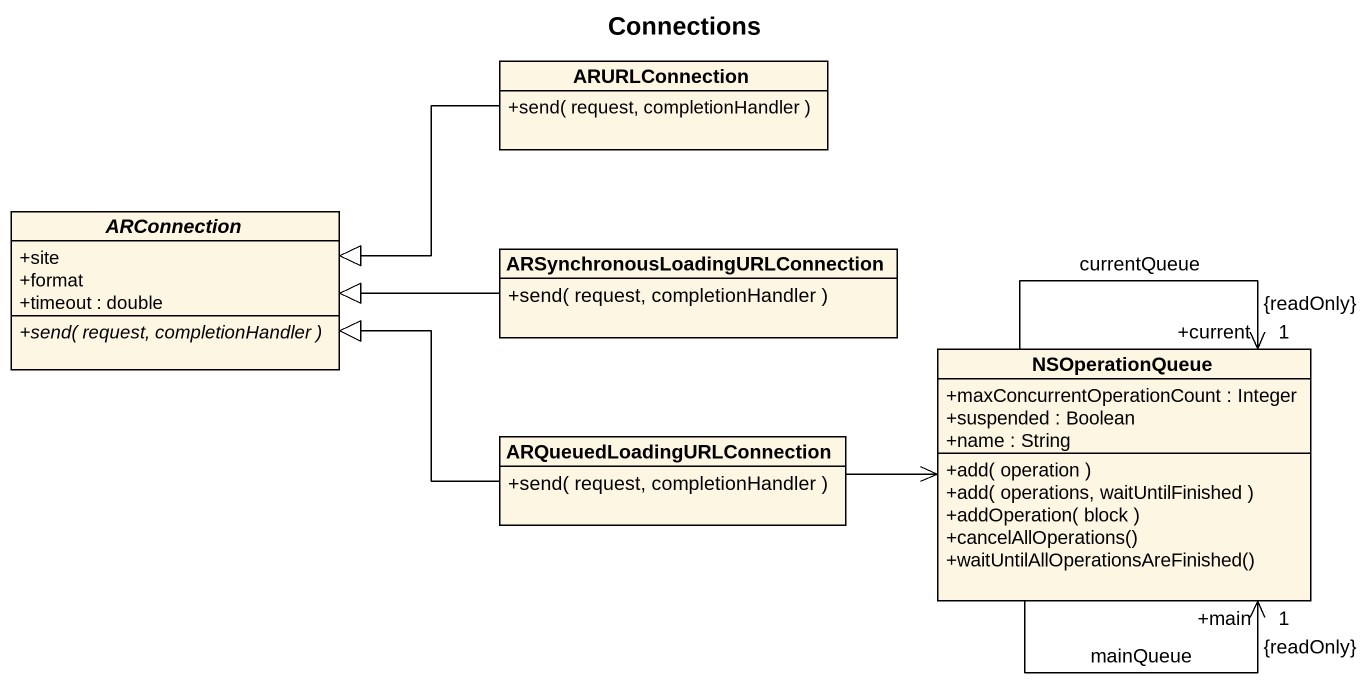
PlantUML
@startuml
title Connections
hide circle
hide empty members
skinparam classAttributeIconSize 0
class ARURLConnection {
  +send( request, completionHandler )
}
abstract class ARConnection {
  +site
  +format
  +timeout : double
  {abstract} +send( request, completionHandler )
}
class "ARSynchronousLoadingURLConnection" as ARSynchronousLoadingURLConne {
  +send( request, completionHandler )
}
class NSOperationQueue {
  +maxConcurrentOperationCount : Integer
  +suspended : Boolean
  +name : String
  +add( operation )
  +add( operations, waitUntilFinished )
  +addOperation( block )
  +cancelAllOperations()
  +waitUntilAllOperationsAreFinished()
}
class ARQueuedLoadingURLConnection {
  +send( request, completionHandler )
}
ARURLConnection -left-|> ARConnection
ARSynchronousLoadingURLConne -left-|> ARConnection
NSOperationQueue --> "1\n{readOnly}\n+current" NSOperationQueue : currentQueue
NSOperationQueue --> "+main\n{readOnly}\n1" NSOperationQueue : mainQueue
ARQueuedLoadingURLConnection -left-|> ARConnection
ARQueuedLoadingURLConnection -right-> NSOperationQueue
@enduml
